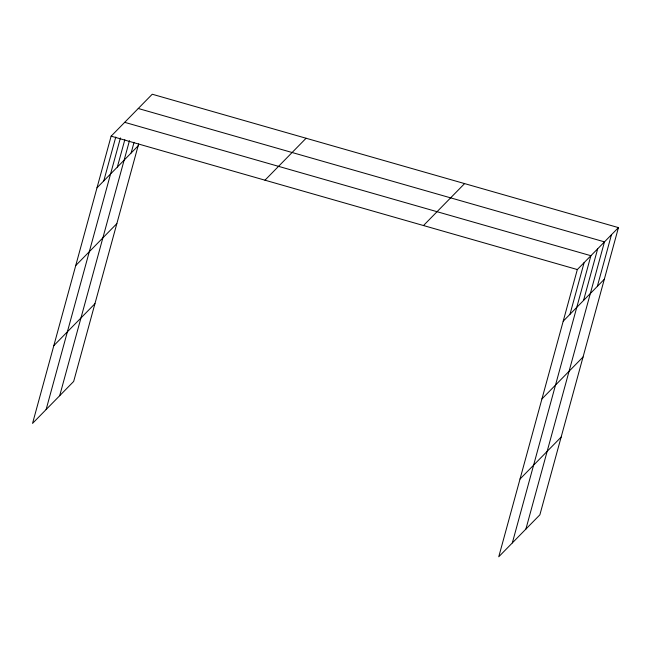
<?xml version="1.0" encoding="UTF-8"?>
<svg xmlns="http://www.w3.org/2000/svg" width="651" height="651" viewBox="0 0 651 651"><rect width="100%" height="100%" fill="white"/><g stroke="black" fill="none" stroke-linecap="round" stroke-linejoin="round"><path stroke-width="0.98" d="M618.45 227.614L577.331 269.555L498.756 556.768L539.874 514.827L618.45 227.614L152.244 94.232L111.126 136.173L32.55 423.386L73.669 381.445L138.647 143.928M103.778 180.897L115.772 137.052M46.123 409.544L120.427 137.922M117.351 167.055L124.813 139.77M59.689 395.71L129.468 140.649M131.128 153.001L134.057 142.284M569.991 314.27L584.118 262.63M512.329 542.926L590.896 255.713L124.691 122.331M583.556 300.436L597.683 248.788M525.894 529.084L604.47 241.871L138.264 108.489M597.333 286.383L611.46 234.742M96.999 187.814L138.118 145.873M75.728 265.551L116.846 223.61M53.813 345.648L94.94 303.708M264.973 180.189L306.092 138.248M423.484 225.539L464.602 183.598M563.205 321.195L604.323 279.255M541.933 398.933L583.052 356.992M520.027 479.03L561.146 437.09M111.126 136.173L577.331 269.555"/></g></svg>
